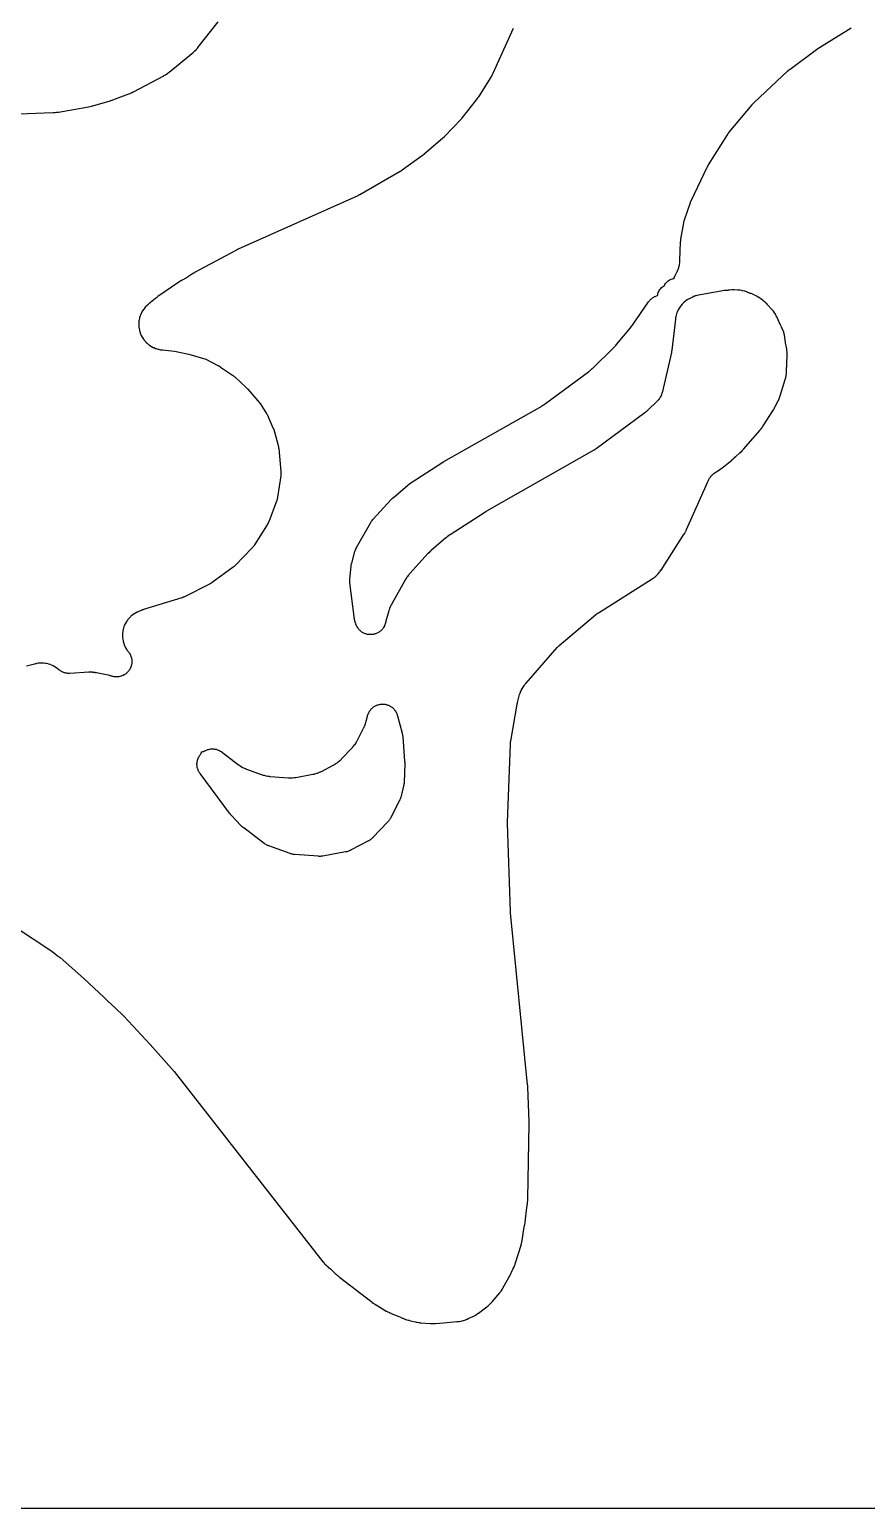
# Model space of a CAD drawing. Header units: millimetres. Extents: x 0 to 300, y 0 to 300.
# Drawn here: x 150.5 to 232, y -0.1 to 144 of the extents above; entities that cross this region are included whole.
import ezdxf

# ---------------------------------------------------------------- set-up
doc = ezdxf.new("R2010")
doc.units = ezdxf.units.MM
doc.layers.add('CUT', color=7, linetype='CONTINUOUS')

msp = doc.modelspace()

# ---------------------------------------------------------------- linework, layer by layer
at = {"layer": 'CUT'}
for points in [[(300.0625, 298.5625), (300.0625, 1.4375), (300.0625, 0.5522), (300.0589, 0.4788), (300.0503, 0.4206), (300.036, 0.3635), (300.0162, 0.3082), (299.991, 0.255), (299.9608, 0.2046), (299.9257, 0.1573), (299.8863, 0.1137), (299.8427, 0.0743), (299.7954, 0.0392), (299.745, 0.009), (299.6918, -0.0162), (299.6365, -0.036), (299.5794, -0.0503), (299.5212, -0.0589), (299.4478, -0.0625), (298.5625, -0.0625), (1.4375, -0.0625)], [(144.3765, 135.5744), (152.7696, 135.8834), (152.7896, 135.8845), (152.9192, 135.8936), (152.9392, 135.8954), (153.1014, 135.9122), (153.1212, 135.9146), (153.25, 135.9323), (153.2697, 135.9354), (153.2698, 135.9354), (156.199, 136.4387), (156.2155, 136.4418), (156.322, 136.4631), (156.3384, 136.4667), (156.4713, 136.4972), (156.4876, 136.5012), (156.5928, 136.5285), (156.6089, 136.5329), (158.3027, 137.023), (158.3132, 137.0262), (158.386, 137.0487), (158.3972, 137.0523), (158.4873, 137.0821), (158.4982, 137.0858), (158.569, 137.1107), (158.5805, 137.1149), (160.1368, 137.6992), (160.1549, 137.7064), (160.2717, 137.7546), (160.2896, 137.7623), (160.4341, 137.8275), (160.4517, 137.8358), (160.5652, 137.8916), (160.5825, 137.9004), (163.5386, 139.4729), (163.5518, 139.4802), (163.6369, 139.5282), (163.6499, 139.5358), (163.7002, 139.5659), (163.7257, 139.582), (163.8881, 139.6905), (163.9126, 139.7078), (163.9598, 139.7429), (163.9717, 139.752), (164.0486, 139.8122), (164.0604, 139.8217), (166.3874, 141.7399), (166.3996, 141.7502), (166.478, 141.8184), (166.4899, 141.829), (166.5358, 141.8712), (166.5588, 141.8934), (166.7041, 142.0418), (166.7258, 142.0652), (166.767, 142.1121), (166.7774, 142.1242), (166.8439, 142.204), (166.854, 142.2164), (168.8238, 144.7115)], [(147.4396, 57.6347), (152.4331, 54.3429), (152.6681, 54.1677), (152.9185, 53.9812), (153.1649, 53.7976), (153.4302, 53.5999), (155.7541, 51.5545), (157.7333, 49.6827), (158.0781, 49.3566), (158.7575, 48.7142), (159.6898, 47.8324), (162.1991, 45.1101), (164.5301, 42.5033), (179.035, 23.9629), (179.0458, 23.9495), (179.1175, 23.863), (179.1288, 23.8499), (179.1733, 23.7993), (179.1969, 23.774), (179.3546, 23.6143), (179.3795, 23.5904), (179.4296, 23.5453), (179.4426, 23.5339), (179.5281, 23.4611), (179.5414, 23.4501), (179.7748, 23.2627), (180.3264, 22.7342), (180.3381, 22.7233), (180.4149, 22.6536), (180.4268, 22.643), (180.5255, 22.5581), (180.5377, 22.5478), (180.6181, 22.4823), (180.6306, 22.4724), (183.8167, 20.0119), (183.8315, 20.0007), (183.9292, 19.93), (183.9444, 19.9194), (184.0697, 19.8345), (184.0852, 19.8243), (184.187, 19.7597), (184.2029, 19.7501), (185.203, 19.1588), (185.2136, 19.1527), (185.2826, 19.1138), (185.2933, 19.1079), (185.3353, 19.0853), (185.357, 19.0742), (185.4996, 19.0049), (185.5217, 18.9947), (185.5654, 18.9756), (185.5766, 18.9708), (185.6499, 18.9406), (185.6612, 18.936), (186.4178, 18.6415), (186.5933, 18.5523), (186.6077, 18.5452), (186.702, 18.5005), (186.7166, 18.4938), (186.7739, 18.4684), (186.8036, 18.4562), (186.9986, 18.3821), (187.029, 18.3715), (187.0886, 18.3524), (187.104, 18.3477), (187.2042, 18.3186), (187.2197, 18.3143), (187.375, 18.2737), (187.3975, 18.2665), (187.5529, 18.2206), (187.602, 18.2084), (187.7063, 18.1869), (187.9992, 18.1103), (188.0129, 18.1069), (188.1018, 18.0858), (188.1155, 18.0827), (188.1693, 18.0713), (188.1969, 18.0661), (188.3772, 18.0366), (188.4051, 18.0327), (188.4597, 18.0264), (188.4737, 18.0249), (188.5647, 18.0165), (188.5787, 18.0154), (189.5218, 17.9507), (189.5326, 17.9501), (189.6077, 17.9463), (189.6189, 17.9458), (189.6683, 17.9442), (189.692, 17.944), (189.8402, 17.9451), (189.8631, 17.9457), (189.9027, 17.9475), (189.9135, 17.9481), (189.9877, 17.9529), (189.9998, 17.9538), (190.7581, 18.0176), (192.0864, 18.1272), (192.1022, 18.1287), (192.2045, 18.1399), (192.2202, 18.1418), (192.2412, 18.1447), (192.2497, 18.1457), (192.3005, 18.1522), (192.3265, 18.1561), (192.4923, 18.1848), (192.5435, 18.1961), (192.704, 18.2386), (192.7541, 18.2542), (192.9123, 18.3114), (192.9368, 18.3208), (192.9842, 18.3403), (192.9963, 18.3454), (193.0744, 18.3796), (193.0864, 18.385), (193.2342, 18.4535), (193.5492, 18.5863), (193.5605, 18.5913), (193.6341, 18.6241), (193.6454, 18.6292), (193.6892, 18.6499), (193.7114, 18.6609), (193.8522, 18.7345), (193.8952, 18.7593), (194.0294, 18.8443), (194.0501, 18.858), (194.0899, 18.8856), (194.1, 18.8927), (194.1653, 18.9399), (194.1753, 18.9473), (194.9799, 19.5551), (194.9934, 19.5657), (195.0804, 19.6354), (195.0937, 19.6463), (195.1447, 19.6896), (195.1702, 19.7125), (195.3314, 19.8662), (195.3556, 19.8906), (195.4013, 19.9394), (195.4128, 19.9521), (195.4866, 20.0356), (195.4978, 20.0487), (196.2497, 20.9502), (196.2587, 20.9613), (196.3165, 21.034), (196.3252, 21.0452), (196.3588, 21.0897), (196.3755, 21.1129), (196.4803, 21.266), (196.4958, 21.2899), (196.5251, 21.3374), (196.5324, 21.3496), (196.5792, 21.4298), (196.5863, 21.4422), (197.2858, 22.7084), (197.2917, 22.7193), (197.3293, 22.7907), (197.3349, 22.8018), (197.3566, 22.8452), (197.3673, 22.8676), (197.4333, 23.0148), (197.443, 23.0376), (197.4611, 23.0827), (197.4655, 23.0942), (197.4785, 23.1287), (197.5641, 23.288), (197.5709, 23.3011), (197.6142, 23.3868), (197.6207, 23.4), (197.6455, 23.4521), (197.6575, 23.4791), (197.7312, 23.6561), (197.7419, 23.6837), (197.7614, 23.7379), (197.7662, 23.7519), (197.7964, 23.8429), (197.8009, 23.857), (198.3227, 25.5677), (198.3257, 25.578), (198.3464, 25.6504), (198.3494, 25.6612), (198.362, 25.7089), (198.3676, 25.732), (198.4, 25.8766), (198.4045, 25.899), (198.4117, 25.9381), (198.4135, 25.9487), (198.4257, 26.0221), (198.4275, 26.034), (198.5581, 26.9377), (198.6731, 27.4954), (198.6756, 27.5083), (198.691, 27.5921), (198.6932, 27.6051), (198.7102, 27.7107), (198.7121, 27.7237), (198.7239, 27.8081), (198.7255, 27.8211), (198.8905, 29.2384), (198.943, 29.6014), (198.9454, 29.6202), (198.9591, 29.7423), (198.9609, 29.7612), (198.9733, 29.915), (198.9745, 29.9338), (198.9806, 30.0567), (198.9812, 30.0756), (199.1084, 37.4208), (199.1085, 37.4285), (199.1088, 37.4823), (199.1087, 37.4906), (199.1081, 37.5577), (199.108, 37.5658), (199.1068, 37.6188), (199.1065, 37.6275), (198.9817, 40.9611), (198.9813, 40.9699), (198.9781, 41.0307), (198.9776, 41.0401), (198.9724, 41.1159), (198.9717, 41.1251), (198.9667, 41.1849), (198.9658, 41.1947), (197.2955, 57.9307), (197.2949, 57.937), (197.2935, 57.9515), (197.293, 57.9577), (197.2917, 57.9729), (197.291, 57.9805), (197.2897, 57.9983), (197.2891, 58.0059), (197.2887, 58.0121), (197.2882, 58.0199), (197.2871, 58.038), (197.2867, 58.0457), (197.2865, 58.0494), (197.2861, 58.0585), (197.2852, 58.0798), (197.2848, 58.089), (197.0199, 66.6288), (197.0198, 66.6349), (197.0194, 66.6489), (197.0193, 66.6549), (197.019, 66.6695), (197.0189, 66.6768), (197.0188, 66.6939), (197.0187, 66.7013), (197.0187, 66.7072), (197.0188, 66.7147), (197.0189, 66.7321), (197.019, 66.7396), (197.019, 66.7431), (197.0192, 66.7519), (197.0197, 66.7723), (197.02, 66.7811), (197.2827, 74.3403), (197.2834, 74.3559), (197.2853, 74.3922), (197.2863, 74.4078), (197.2876, 74.4267), (197.2888, 74.4422), (197.2919, 74.4783), (197.2934, 74.4938), (197.2947, 74.5062), (197.2964, 74.5216), (197.3008, 74.5577), (197.3028, 74.5731), (197.3055, 74.5919), (197.3078, 74.6073), (197.3134, 74.6432), (197.3159, 74.6585), (197.9445, 78.2533), (197.9462, 78.2626), (197.9502, 78.2842), (197.952, 78.2935), (197.9542, 78.3049), (197.9561, 78.3141), (197.9605, 78.3357), (197.9625, 78.345), (197.9641, 78.3524), (197.9662, 78.3616), (197.9711, 78.3831), (197.9733, 78.3923), (197.976, 78.4035), (197.9782, 78.4127), (197.9836, 78.4341), (197.986, 78.4432), (198.1902, 79.2199), (198.2027, 79.2631), (198.2276, 79.3417), (198.2591, 79.426), (198.2828, 79.481), (198.3225, 79.5618), (198.3626, 79.6338), (198.3848, 79.6716), (198.6406, 80.0821), (198.6454, 80.0898), (198.6535, 80.1024), (198.6735, 80.1324), (198.7084, 80.1827), (198.7241, 80.2047), (198.7259, 80.207), (198.7423, 80.2285), (198.7802, 80.2765), (198.8031, 80.3044), (198.8128, 80.3158), (198.8187, 80.3226), (201.8394, 83.7829), (201.844, 83.7882), (201.8548, 83.8004), (201.8595, 83.8056), (201.8615, 83.8078), (201.8801, 83.8279), (201.9243, 83.874), (201.9399, 83.8898), (201.9651, 83.9138), (202.0239, 83.9673), (202.0497, 83.9899), (205.5862, 86.9716), (205.5982, 86.9815), (205.6263, 87.0044), (205.6384, 87.0141), (205.6532, 87.0257), (205.6654, 87.0352), (205.6942, 87.057), (205.7066, 87.0663), (205.7287, 87.0824), (205.7413, 87.0915), (205.7709, 87.1123), (205.7836, 87.1211), (205.7992, 87.1317), (205.8121, 87.1403), (205.8423, 87.1602), (205.8554, 87.1685), (211.0933, 90.4723), (211.107, 90.4812), (211.1953, 90.5403), (211.2088, 90.5496), (211.2608, 90.5865), (211.287, 90.6062), (211.451, 90.7366), (211.4998, 90.78), (211.6466, 90.9254), (211.6905, 90.9739), (211.8224, 91.1367), (211.8423, 91.1627), (211.8797, 91.2144), (211.8891, 91.2277), (211.9491, 91.3155), (211.9581, 91.3291), (214.2213, 94.8449), (214.2271, 94.8541), (214.2671, 94.9187), (214.2729, 94.9284), (214.2983, 94.9712), (214.3102, 94.9921), (214.3812, 95.1238), (214.3918, 95.1443), (214.4095, 95.1803), (214.4142, 95.1901), (214.446, 95.2581), (214.4511, 95.2692), (216.4907, 99.8616), (216.491, 99.8623), (216.4911, 99.8626), (216.4952, 99.872), (216.5231, 99.9379), (216.5273, 99.948), (216.5582, 100.0249), (216.5703, 100.0536), (216.606, 100.134), (216.6464, 100.2142), (216.6769, 100.2678), (216.7265, 100.3455), (216.7621, 100.3954), (216.8193, 100.4676), (216.8598, 100.5136), (216.9241, 100.5795), (216.9691, 100.6212), (217.0399, 100.6802), (217.1073, 100.7309), (217.1449, 100.7576), (217.7524, 101.167), (217.7636, 101.1747), (217.8358, 101.2258), (217.8468, 101.2338), (217.936, 101.3), (217.9468, 101.3082), (218.0166, 101.3625), (218.0273, 101.371), (218.8496, 102.0411), (218.864, 102.0532), (218.9568, 102.1338), (218.9709, 102.1465), (219.0841, 102.2512), (219.0977, 102.2643), (219.1852, 102.3506), (219.1985, 102.364), (219.2045, 102.3704), (219.6271, 102.7346), (219.6433, 102.7491), (219.7469, 102.8451), (219.7626, 102.8602), (219.888, 102.9852), (219.9031, 103.0008), (219.9994, 103.1041), (220.014, 103.1202), (221.5814, 104.9271), (221.5954, 104.944), (221.6847, 105.0548), (221.6981, 105.0721), (221.805, 105.2152), (221.8178, 105.2329), (221.8987, 105.35), (221.9109, 105.3683), (222.8458, 106.8317), (222.8542, 106.8454), (222.9079, 106.9346), (222.916, 106.9484), (222.9468, 107.0028), (222.9618, 107.0311), (223.0545, 107.2174), (223.068, 107.2465), (223.079, 107.2719), (223.338, 107.7587), (223.3445, 107.7713), (223.3858, 107.8536), (223.392, 107.8663), (223.4157, 107.9164), (223.4272, 107.9423), (223.498, 108.1123), (223.5082, 108.1387), (223.5271, 108.1908), (223.5317, 108.2041), (223.561, 108.2915), (223.5654, 108.305), (224.0582, 109.8985), (224.062, 109.9112), (224.0856, 109.9943), (224.0892, 110.0071), (224.1023, 110.0573), (224.1084, 110.0831), (224.1442, 110.2497), (224.153, 110.3021), (224.1738, 110.4711), (224.1765, 110.4976), (224.1806, 110.5493), (224.1815, 110.5626), (224.1863, 110.6488), (224.1869, 110.6621), (224.2412, 112.2479), (224.2415, 112.266), (224.242, 112.3836), (224.2418, 112.4017), (224.24, 112.4722), (224.2379, 112.5084), (224.2176, 112.7425), (224.2134, 112.7785), (224.2031, 112.8483), (224.2002, 112.8661), (224.1795, 112.9819), (224.176, 112.9997), (224.0807, 113.4533), (224.004, 114.0234), (224.0018, 114.0385), (223.986, 114.1366), (223.9834, 114.1516), (223.9725, 114.2102), (223.9661, 114.2401), (223.9204, 114.4305), (223.9031, 114.4891), (223.8383, 114.6738), (223.8275, 114.7024), (223.8049, 114.7576), (223.7989, 114.7717), (223.759, 114.8626), (223.7527, 114.8765), (223.6984, 114.9919), (223.669, 115.0609), (223.6567, 115.0877), (223.6315, 115.1395), (223.6249, 115.1527), (223.6034, 115.1943), (223.2322, 115.984), (223.2258, 115.9972), (223.1832, 116.0826), (223.1764, 116.0956), (223.1496, 116.1462), (223.1352, 116.1718), (223.0389, 116.3334), (223.0065, 116.3823), (222.8949, 116.5337), (222.8769, 116.5569), (222.8407, 116.6014), (222.8313, 116.6126), (222.7692, 116.6851), (222.7595, 116.6961), (222.3316, 117.1716), (222.32, 117.1841), (222.2434, 117.2644), (222.2315, 117.2766), (222.1841, 117.3235), (222.1592, 117.3469), (221.993, 117.4938), (221.9668, 117.5157), (221.9145, 117.5569), (221.9009, 117.5673), (221.8118, 117.6335), (221.798, 117.6435), (221.4344, 117.8977), (221.4237, 117.905), (221.3539, 117.9516), (221.3431, 117.9586), (221.3006, 117.9857), (221.2785, 117.9991), (221.1353, 118.0819), (221.0895, 118.1058), (220.9417, 118.1751), (220.8941, 118.195), (220.7388, 118.252), (220.7144, 118.2604), (220.6663, 118.2757), (220.654, 118.2795), (220.5735, 118.3033), (220.5619, 118.3066), (220.5068, 118.3323), (220.4933, 118.3384), (220.4049, 118.3769), (220.3913, 118.3826), (220.3376, 118.4044), (220.3099, 118.4149), (220.1305, 118.4777), (220.0736, 118.4945), (219.8914, 118.5387), (219.8331, 118.5498), (219.6449, 118.5762), (219.6154, 118.5796), (219.5578, 118.5847), (219.543, 118.5859), (219.4468, 118.5921), (219.432, 118.5929), (219.0875, 118.6067), (219.0705, 118.6072), (218.9595, 118.6085), (218.9425, 118.6084), (218.8759, 118.6073), (218.8418, 118.6058), (218.6206, 118.5894), (218.5866, 118.586), (218.5206, 118.5773), (218.5037, 118.5748), (218.4812, 118.5712), (218.2807, 118.5603), (218.2611, 118.5589), (218.1336, 118.5477), (218.114, 118.5456), (217.9546, 118.5264), (217.9351, 118.5237), (217.8086, 118.5042), (217.7892, 118.5009), (215.4552, 118.062), (215.4408, 118.0591), (215.3478, 118.0392), (215.3336, 118.036), (215.278, 118.0227), (215.2498, 118.0152), (215.1374, 117.9825), (215.0941, 117.9711), (215.0579, 117.9625), (215.0527, 117.9047), (215.0509, 117.8953), (215.0036, 117.8789), (214.8323, 117.81), (214.7792, 117.7856), (214.6154, 117.7004), (214.565, 117.6709), (214.4102, 117.5702), (214.3629, 117.536), (214.2186, 117.4207), (214.1748, 117.382), (214.0425, 117.2533), (214.0027, 117.2105), (213.8835, 117.0695), (213.848, 117.0231), (213.7431, 116.8711), (213.7123, 116.8215), (213.6227, 116.6601), (213.5969, 116.6077), (213.5233, 116.4383), (213.5027, 116.3836), (213.4774, 116.3051), (213.457, 116.3028), (213.4497, 116.2695), (213.4495, 116.2682), (213.3984, 116.0319), (213.393, 116.0042), (213.3835, 115.9474), (213.3813, 115.9329), (213.3679, 115.8388), (213.366, 115.8243), (213.3585, 115.7607), (213.0013, 112.7295), (213.0007, 112.7246), (212.9997, 112.7166), (212.9965, 112.6928), (212.99, 112.6499), (212.987, 112.6311), (212.9838, 112.6128), (212.9828, 112.607), (212.982, 112.6028), (212.9773, 112.5784), (212.9678, 112.5326), (212.9633, 112.5123), (212.0562, 108.6016), (212.055, 108.5965), (212.0531, 108.5883), (212.0469, 108.5638), (212.0381, 108.5311), (212.0186, 108.4679), (211.9925, 108.3928), (211.9577, 108.3074), (211.9316, 108.2517), (211.8882, 108.1702), (211.8566, 108.1176), (211.8051, 108.041), (211.7682, 107.9918), (211.7091, 107.9209), (211.6517, 107.8588), (211.6195, 107.8257), (210.625, 106.8544), (210.6138, 106.8437), (210.5877, 106.8191), (210.5764, 106.8086), (210.5625, 106.7959), (210.5511, 106.7857), (210.5241, 106.7619), (210.5125, 106.7518), (210.4917, 106.7342), (210.4799, 106.7243), (210.4522, 106.7015), (210.4402, 106.6918), (210.4255, 106.6801), (210.4133, 106.6707), (210.3848, 106.6488), (210.3725, 106.6396), (205.6524, 103.1497), (205.6415, 103.1418), (205.616, 103.1235), (205.605, 103.1158), (205.5915, 103.1064), (205.5804, 103.0988), (205.5544, 103.0813), (205.5432, 103.0739), (205.5232, 103.0609), (205.5119, 103.0537), (205.4853, 103.0369), (205.4739, 103.0299), (205.4599, 103.0213), (205.4483, 103.0144), (205.4213, 102.9985), (205.4096, 102.9917), (194.9768, 97.0586), (194.9699, 97.0547), (194.9223, 97.0268), (194.915, 97.0224), (194.8562, 96.9868), (194.8491, 96.9825), (194.8031, 96.9537), (194.7956, 96.9489), (191.4136, 94.7659), (191.3971, 94.7549), (191.2911, 94.6814), (191.275, 94.6699), (191.1452, 94.5733), (191.1295, 94.5612), (191.0286, 94.4809), (191.0133, 94.4683), (189.6041, 93.268), (189.5898, 93.2555), (189.4986, 93.1727), (189.4847, 93.1597), (189.3736, 93.0522), (189.3601, 93.0388), (189.2743, 92.9503), (189.2613, 92.9365), (187.5155, 91.0201), (187.5045, 91.0077), (187.434, 90.9259), (187.4233, 90.9132), (187.3824, 90.8629), (187.3622, 90.8366), (187.2354, 90.662), (187.2166, 90.6346), (187.1815, 90.5801), (187.1727, 90.566), (187.1167, 90.4737), (187.1083, 90.4594), (185.7378, 88.0512), (185.7291, 88.0352), (185.6735, 87.9302), (185.6652, 87.9139), (185.6338, 87.8499), (185.6187, 87.8167), (185.5272, 87.5976), (185.5142, 87.5635), (185.4908, 87.4962), (185.485, 87.4788), (185.4495, 87.3655), (185.4443, 87.348), (185.1679, 86.3636), (185.1645, 86.3509), (185.1432, 86.2681), (185.1401, 86.2553), (185.131, 86.2166), (185.1199, 86.1739), (185.0977, 86.0961), (185.0692, 86.0126), (185.0476, 85.9579), (185.0111, 85.8775), (184.9842, 85.8252), (184.94, 85.7488), (184.9081, 85.6994), (184.8567, 85.6277), (184.8201, 85.5817), (184.7619, 85.5153), (184.721, 85.4731), (184.6565, 85.4128), (184.6116, 85.3748), (184.5416, 85.3211), (184.4932, 85.2877), (184.4182, 85.2411), (184.3668, 85.2126), (184.2876, 85.1736), (184.2337, 85.1502), (184.1511, 85.1192), (184.0951, 85.1012), (184.0098, 85.0784), (183.9523, 85.066), (183.8652, 85.0517), (183.8068, 85.045), (183.7187, 85.0392), (183.66, 85.0383), (183.5717, 85.0412), (183.5131, 85.0461), (183.4256, 85.0576), (183.3678, 85.0682), (183.2818, 85.0882), (183.2253, 85.1044), (183.1417, 85.1328), (183.0871, 85.1544), (183.0067, 85.1909), (182.9544, 85.2178), (182.8779, 85.2619), (182.8285, 85.2938), (182.7568, 85.3452), (182.7108, 85.3818), (182.6444, 85.44), (182.6022, 85.4809), (182.5418, 85.5453), (182.5038, 85.5902), (182.4501, 85.6602), (182.4167, 85.7086), (182.37, 85.7835), (182.3415, 85.8349), (182.3025, 85.9141), (182.2791, 85.968), (182.248, 86.0507), (182.2233, 86.1277), (182.2108, 86.17), (182.1146, 86.5291), (182.113, 86.5352), (182.1105, 86.5449), (182.1034, 86.5741), (182.0915, 86.6272), (182.0865, 86.6505), (182.082, 86.6733), (182.0807, 86.6806), (182.0797, 86.6858), (182.0744, 86.7164), (182.0656, 86.7743), (182.062, 86.8001), (181.6568, 90.0748), (181.6521, 90.1243), (181.6459, 90.2152), (181.6447, 90.3147), (181.6486, 90.4057), (181.6521, 90.4553), (181.7765, 91.7195), (181.7777, 91.731), (181.7788, 91.7413), (181.7849, 91.7858), (181.7941, 91.8422), (181.8074, 91.9086), (181.8218, 91.9685), (181.8303, 92.0011), (182.1498, 93.1397), (182.1662, 93.192), (182.1991, 93.2868), (182.2413, 93.388), (182.2856, 93.4781), (182.3112, 93.5265), (183.7008, 95.9687), (183.7266, 96.0113), (183.7761, 96.088), (183.8346, 96.1686), (183.8922, 96.2393), (183.9247, 96.2771), (185.6744, 98.1979), (185.6782, 98.2021), (185.6844, 98.2088), (185.7034, 98.2287), (185.7381, 98.2641), (185.7535, 98.2795), (185.7687, 98.2943), (185.7736, 98.2989), (185.7771, 98.3023), (185.7978, 98.3215), (185.8375, 98.3572), (185.8554, 98.3729), (187.2923, 99.5969), (187.2969, 99.6008), (187.3042, 99.607), (187.3265, 99.6251), (187.3673, 99.6572), (187.3853, 99.671), (187.4031, 99.6843), (187.4087, 99.6885), (187.4128, 99.6915), (187.437, 99.7086), (187.483, 99.7402), (187.5037, 99.754), (190.7052, 101.821), (190.71, 101.8241), (190.7212, 101.8312), (190.726, 101.8343), (190.7371, 101.8412), (190.7479, 101.8479), (190.7731, 101.8632), (190.7839, 101.8697), (190.7905, 101.8736), (190.7966, 101.8771), (190.8106, 101.8853), (190.8167, 101.8888), (200.3398, 107.3045), (200.3552, 107.3136), (200.4547, 107.3743), (200.4699, 107.3838), (200.5925, 107.4636), (200.6074, 107.4736), (200.7032, 107.5401), (200.7177, 107.5505), (204.886, 110.6323), (204.9023, 110.6448), (205.0068, 110.7278), (205.0227, 110.7408), (205.1501, 110.8493), (205.1655, 110.8628), (205.2641, 110.9527), (205.2791, 110.9668), (207.3629, 113.0019), (207.3741, 113.013), (207.4455, 113.0866), (207.4563, 113.098), (207.5435, 113.1926), (207.554, 113.2044), (207.6215, 113.2815), (207.6317, 113.2935), (208.9847, 114.9259), (208.993, 114.9361), (209.046, 115.003), (209.0541, 115.0133), (209.1188, 115.0988), (209.1266, 115.1094), (209.1767, 115.1785), (209.1842, 115.1892), (210.7448, 117.4483), (210.7704, 117.4835), (210.8187, 117.5467), (210.8748, 117.6131), (210.9142, 117.6554), (210.9763, 117.7161), (211.0196, 117.7544), (211.0874, 117.8088), (211.1342, 117.8428), (211.2068, 117.8904), (211.2567, 117.9197), (211.3336, 117.9601), (211.386, 117.9845), (211.4665, 118.0173), (211.521, 118.0365), (211.6043, 118.0613), (211.6283, 118.0673), (211.6334, 118.1242), (211.6554, 118.2399), (211.6886, 118.3529), (211.7326, 118.4621), (211.7872, 118.5664), (211.8518, 118.6649), (211.9257, 118.7566), (212.0082, 118.8406), (212.0986, 118.9161), (212.1959, 118.9824), (212.2885, 119.033), (212.2886, 119.0333), (212.3424, 119.1379), (212.4061, 119.2367), (212.4792, 119.3288), (212.561, 119.4133), (212.6507, 119.4894), (212.7474, 119.5564), (212.8501, 119.6136), (212.958, 119.6604), (213.07, 119.6965), (213.1849, 119.7214), (213.2306, 119.7267), (213.2513, 119.8121), (213.2681, 119.8693), (213.2978, 119.9539), (213.3202, 120.0091), (213.3581, 120.0903), (213.3965, 120.1628), (213.4184, 120.2019), (213.4938, 120.3287), (213.5218, 120.3817), (213.6018, 120.5535), (213.6244, 120.6091), (213.6869, 120.788), (213.7039, 120.8455), (213.7482, 121.0298), (213.7593, 121.0887), (213.7854, 121.2791), (213.7888, 121.3089), (213.7938, 121.3672), (213.7949, 121.3822), (213.8009, 121.4795), (213.8016, 121.4944), (213.8657, 123.2623), (213.8664, 123.2773), (213.8683, 123.3123), (213.8692, 123.3272), (213.8705, 123.3455), (213.8716, 123.3605), (213.8746, 123.3954), (213.8761, 123.4103), (213.8773, 123.4223), (213.879, 123.4372), (213.8831, 123.4719), (213.8851, 123.4868), (213.8875, 123.505), (213.8897, 123.5198), (213.895, 123.5544), (213.8975, 123.5692), (214.1694, 125.1563), (214.1706, 125.1635), (214.1737, 125.1803), (214.1742, 125.1832), (214.1804, 125.2137), (214.1932, 125.2715), (214.2093, 125.3339), (214.2316, 125.4086), (214.2425, 125.4428), (214.8126, 127.1108), (214.817, 127.1235), (214.8276, 127.1531), (214.8323, 127.1658), (214.8379, 127.1808), (214.8427, 127.1932), (214.854, 127.222), (214.8589, 127.2343), (214.863, 127.2443), (214.8682, 127.2566), (214.8804, 127.2852), (214.8857, 127.2974), (214.8923, 127.3123), (214.8978, 127.3245), (214.9109, 127.3527), (214.9166, 127.3648), (216.4513, 130.5576), (216.4569, 130.569), (216.47, 130.5954), (216.4757, 130.6066), (216.4828, 130.6203), (216.4887, 130.6315), (216.5026, 130.6576), (216.5086, 130.6687), (216.5135, 130.6776), (216.5197, 130.6886), (216.5343, 130.7142), (216.5406, 130.7251), (216.5484, 130.7384), (216.5549, 130.7492), (216.5702, 130.7744), (216.5769, 130.7852), (218.4266, 133.7329), (218.4347, 133.7456), (218.4539, 133.775), (218.4622, 133.7876), (218.4725, 133.8028), (218.481, 133.8152), (218.5011, 133.8439), (218.5098, 133.8562), (218.5169, 133.8659), (218.5259, 133.8781), (218.5469, 133.9061), (218.5561, 133.9181), (218.5673, 133.9326), (218.5767, 133.9444), (218.5987, 133.9717), (218.6082, 133.9834), (220.83, 136.6528), (220.8389, 136.6633), (220.86, 136.6878), (220.8691, 136.6982), (220.8802, 136.7109), (220.8895, 136.7212), (220.9113, 136.745), (220.9207, 136.7551), (220.9283, 136.7632), (220.9379, 136.7732), (220.9604, 136.7964), (220.9701, 136.8062), (220.982, 136.8181), (220.9919, 136.8278), (221.0151, 136.8503), (221.0251, 136.8598), (224.3167, 139.9489), (224.3264, 139.9578), (224.3492, 139.9786), (224.359, 139.9874), (224.3711, 139.9981), (224.3811, 140.0068), (224.4045, 140.0269), (224.4146, 140.0354), (224.4227, 140.0422), (224.4329, 140.0506), (224.4569, 140.07), (224.4672, 140.0783), (224.4799, 140.0882), (224.4904, 140.0963), (224.5149, 140.115), (224.5255, 140.1229), (227.2408, 142.1284), (227.2465, 142.1326), (227.2599, 142.1424), (227.2657, 142.1465), (227.2798, 142.1566), (227.2868, 142.1616), (227.3034, 142.1732), (227.3105, 142.1781), (227.3164, 142.1821), (227.3237, 142.1871), (227.3408, 142.1985), (227.3481, 142.2034), (227.3516, 142.2057), (227.3603, 142.2114), (227.3807, 142.2244), (227.3894, 142.23), (230.4635, 144.1507)], [(197.5562, 144.0633), (195.547, 139.6287), (195.5404, 139.6145), (195.5247, 139.5815), (195.5179, 139.5674), (195.5095, 139.5504), (195.5024, 139.5365), (195.4857, 139.5042), (195.4784, 139.4904), (195.4725, 139.4793), (195.4649, 139.4657), (195.4471, 139.4339), (195.4393, 139.4203), (195.4297, 139.4039), (195.4217, 139.3905), (195.4027, 139.3594), (195.3945, 139.3461), (194.1682, 137.4088), (194.162, 137.3992), (194.1475, 137.377), (194.1413, 137.3675), (194.1336, 137.356), (194.1272, 137.3466), (194.1127, 137.3255), (194.0999, 137.3078), (194.0932, 137.2987), (194.085, 137.2877), (194.0782, 137.2786), (194.0622, 137.2577), (194.0553, 137.2487), (193.2525, 136.2228), (192.5989, 135.39), (192.5926, 135.3821), (192.5778, 135.3636), (192.5714, 135.3557), (192.5635, 135.3462), (192.557, 135.3384), (192.5445, 135.3234), (192.5293, 135.3062), (192.5226, 135.2986), (192.5142, 135.2893), (192.5073, 135.2817), (192.4912, 135.2642), (192.4842, 135.2567), (190.8802, 133.5519), (190.8722, 133.5435), (190.8534, 133.524), (190.8453, 133.5157), (190.8353, 133.5057), (190.8271, 133.4975), (190.8078, 133.4785), (190.7995, 133.4704), (190.7927, 133.464), (190.7915, 133.4628), (190.7843, 133.456), (190.7645, 133.4375), (190.756, 133.4297), (190.7455, 133.4202), (190.7369, 133.4124), (190.7167, 133.3945), (190.708, 133.3869), (188.872, 131.8017), (188.8645, 131.7953), (188.8469, 131.7805), (188.8394, 131.7742), (188.8301, 131.7665), (188.8225, 131.7603), (188.8062, 131.7471), (188.7901, 131.7347), (188.7822, 131.7287), (188.7727, 131.7214), (188.7648, 131.7155), (188.7463, 131.7019), (188.7383, 131.6961), (186.7606, 130.2686), (186.7509, 130.2616), (186.7281, 130.2456), (186.7183, 130.2388), (186.7063, 130.2306), (186.6964, 130.224), (186.6732, 130.2086), (186.6632, 130.2021), (186.6551, 130.1969), (186.645, 130.1905), (186.6214, 130.1757), (186.6113, 130.1694), (186.5988, 130.1619), (186.5886, 130.1558), (186.5646, 130.1416), (186.5542, 130.1356), (182.6185, 127.8867), (182.6089, 127.8813), (182.5864, 127.8688), (182.5768, 127.8635), (182.5649, 127.8572), (182.5552, 127.852), (182.5324, 127.8401), (182.5226, 127.835), (182.5147, 127.831), (182.5049, 127.8261), (182.4818, 127.8147), (182.4719, 127.8099), (182.4598, 127.8041), (182.4498, 127.7994), (182.4265, 127.7886), (182.4164, 127.784), (170.7873, 122.5741), (170.7781, 122.5698), (170.7141, 122.5399), (170.7043, 122.5352), (170.6252, 122.4964), (170.6157, 122.4916), (170.5538, 122.4598), (170.5437, 122.4545), (166.5281, 120.2967), (166.5161, 120.29), (166.4385, 120.246), (166.4266, 120.2391), (166.3306, 120.1817), (166.3189, 120.1745), (166.2434, 120.127), (166.2319, 120.1196), (165.754, 119.8034), (165.314, 119.5599), (165.3012, 119.5526), (165.2186, 119.5042), (165.206, 119.4966), (165.1038, 119.4334), (165.0914, 119.4254), (165.0113, 119.3731), (164.9991, 119.3649), (162.9662, 117.9635), (162.9572, 117.9571), (162.8948, 117.9124), (162.8852, 117.9054), (162.8085, 117.8481), (162.7993, 117.8411), (162.7395, 117.7946), (162.7299, 117.7869), (162.0615, 117.2447), (162.0501, 117.2352), (161.9775, 117.1733), (161.9664, 117.1636), (161.9237, 117.1253), (161.9023, 117.1051), (161.7683, 116.9727), (161.7286, 116.9294), (161.6099, 116.7864), (161.5746, 116.7394), (161.4704, 116.5855), (161.4399, 116.5353), (161.3513, 116.3719), (161.3258, 116.3189), (161.2536, 116.1477), (161.2334, 116.0925), (161.1783, 115.915), (161.1637, 115.8581), (161.1262, 115.676), (161.1172, 115.618), (161.0977, 115.4332), (161.0944, 115.3745), (161.0931, 115.1886), (161.0956, 115.1299), (161.1125, 114.9448), (161.1207, 114.8866), (161.1556, 114.7041), (161.1695, 114.647), (161.2221, 114.4687), (161.2415, 114.4132), (161.3113, 114.241), (161.336, 114.1877), (161.4223, 114.0231), (161.4521, 113.9725), (161.5541, 113.8171), (161.5888, 113.7696), (161.6046, 113.75), (161.607, 113.7468), (161.6201, 113.7308), (161.7055, 113.625), (161.7229, 113.6054), (161.7247, 113.6033), (161.7345, 113.5925), (161.7446, 113.5811), (161.7466, 113.5791), (161.7641, 113.5598), (161.861, 113.4627), (161.8749, 113.4486), (161.8777, 113.4461), (161.8953, 113.4284), (161.9388, 113.389), (162.0822, 113.2711), (162.1293, 113.2361), (162.2835, 113.1328), (162.3338, 113.1026), (162.4974, 113.0148), (162.5505, 112.9896), (162.7218, 112.9183), (162.7771, 112.8985), (162.9546, 112.8442), (163.0115, 112.8299), (163.196, 112.7927), (163.225, 112.7876), (163.2816, 112.7791), (163.2962, 112.7771), (163.3909, 112.7652), (163.4055, 112.7635), (164.5662, 112.6463), (165.9798, 112.3586), (167.6119, 111.8537), (168.8098, 111.2532), (168.8227, 111.2466), (168.8528, 111.2309), (168.8657, 111.224), (168.8808, 111.2158), (168.8934, 111.2089), (168.9225, 111.1925), (168.935, 111.1853), (168.945, 111.1795), (168.9574, 111.1721), (168.9861, 111.1547), (168.9984, 111.1471), (169.0132, 111.1378), (169.0254, 111.13), (169.0535, 111.1117), (169.0655, 111.1037), (170.2237, 110.3233), (170.2297, 110.3192), (170.2438, 110.3096), (170.2462, 110.3079), (170.2714, 110.2898), (170.3188, 110.2544), (170.369, 110.214), (170.4279, 110.1631), (170.4546, 110.1392), (171.5637, 109.1008), (171.5719, 109.093), (171.591, 109.0747), (171.5991, 109.0668), (171.6086, 109.0575), (171.6165, 109.0496), (171.6347, 109.0312), (171.6425, 109.0233), (171.6488, 109.0168), (171.6565, 109.0087), (171.6744, 108.9897), (171.682, 108.9815), (171.6913, 108.9715), (171.6988, 108.9632), (171.7162, 108.9438), (171.7236, 108.9354), (172.7029, 107.8161), (172.7136, 107.8037), (172.7381, 107.7745), (172.7486, 107.7619), (172.7611, 107.7464), (172.7713, 107.7337), (172.7949, 107.7036), (172.8048, 107.6907), (172.8127, 107.6802), (172.8224, 107.6671), (172.8448, 107.6362), (172.8543, 107.6229), (172.8657, 107.6066), (172.8749, 107.5931), (172.8962, 107.5614), (172.9052, 107.5478), (173.5728, 106.5141), (173.5778, 106.5062), (173.5823, 106.4991), (173.6009, 106.4683), (173.6333, 106.4121), (173.6455, 106.3901), (173.6588, 106.3644), (173.6856, 106.3102), (173.701, 106.2775), (173.7059, 106.2665), (173.7101, 106.2569), (174.201, 105.1209), (174.2074, 105.1057), (174.2219, 105.0703), (174.228, 105.0551), (174.2352, 105.0365), (174.2411, 105.0211), (174.2543, 104.9852), (174.2598, 104.9698), (174.2641, 104.9574), (174.2694, 104.9418), (174.2813, 104.9055), (174.2863, 104.8898), (174.2922, 104.8707), (174.2968, 104.855), (174.3074, 104.8182), (174.3118, 104.8024), (174.6687, 103.4716), (174.6711, 103.4623), (174.6733, 103.454), (174.6818, 103.4178), (174.6957, 103.3526), (174.7011, 103.3249), (174.7054, 103.2984), (174.7145, 103.2361), (174.7191, 103.1992), (174.7204, 103.1869), (174.7214, 103.1762), (174.9279, 100.926), (174.929, 100.913), (174.9299, 100.9013), (174.9323, 100.8507), (174.9342, 100.7598), (174.9341, 100.7214), (174.9324, 100.6849), (174.9266, 100.5994), (174.9217, 100.5488), (174.9196, 100.5321), (174.9176, 100.5176), (174.6201, 98.4225), (174.6183, 98.4102), (174.6166, 98.3991), (174.6079, 98.3519), (174.59, 98.2674), (174.5817, 98.2319), (174.5724, 98.1985), (174.5489, 98.1205), (174.5338, 98.0748), (174.5283, 98.0597), (174.5235, 98.0467), (173.7644, 96.0412), (173.7602, 96.0304), (173.7564, 96.0207), (173.739, 95.9795), (173.7059, 95.9063), (173.6913, 95.8756), (173.6763, 95.847), (173.6397, 95.7806), (173.6171, 95.7419), (173.6093, 95.7292), (173.6024, 95.7182), (172.3686, 93.7821), (172.3626, 93.7728), (172.3571, 93.7644), (172.3328, 93.7291), (172.2875, 93.6666), (172.2679, 93.6406), (172.2483, 93.6166), (172.2012, 93.5611), (172.1727, 93.5289), (172.1629, 93.5185), (172.1543, 93.5094), (170.5183, 91.8037), (170.5113, 91.7965), (170.505, 91.79), (170.4773, 91.763), (170.4264, 91.7154), (170.4045, 91.6956), (170.3831, 91.6776), (170.3322, 91.636), (170.3015, 91.6122), (170.2911, 91.6044), (170.2821, 91.5978), (168.236, 90.1116), (168.2286, 90.1064), (168.222, 90.1017), (168.1932, 90.082), (168.1406, 90.0476), (168.12, 90.0346), (168.0959, 90.0203), (168.0449, 89.9913), (168.0142, 89.9745), (168.0038, 89.9691), (167.9948, 89.9645), (165.561, 88.7353), (165.5525, 88.7311), (165.5449, 88.7274), (165.5118, 88.7119), (165.4518, 88.6853), (165.4283, 88.6754), (165.401, 88.6648), (165.3435, 88.6437), (165.3089, 88.6317), (165.2972, 88.628), (165.2871, 88.6248), (161.5621, 87.473), (161.5502, 87.4691), (161.4729, 87.4434), (161.461, 87.4394), (161.3647, 87.4051), (161.3529, 87.4008), (161.2768, 87.3719), (161.2651, 87.3673), (161.1258, 87.3111), (161.1123, 87.3055), (161.0252, 87.2679), (161.0118, 87.2619), (160.96, 87.238), (160.9338, 87.2251), (160.7678, 87.1385), (160.7174, 87.109), (160.5627, 87.0081), (160.5154, 86.9738), (160.3713, 86.8583), (160.3276, 86.8196), (160.1954, 86.6907), (160.1556, 86.6479), (160.0366, 86.5067), (160.0011, 86.4602), (159.8964, 86.3081), (159.8657, 86.2585), (159.7762, 86.0969), (159.7505, 86.0445), (159.6771, 85.875), (159.6566, 85.8203), (159.6001, 85.6445), (159.585, 85.588), (159.5459, 85.4076), (159.5363, 85.3499), (159.5149, 85.1665), (159.511, 85.1082), (159.5075, 84.9236), (159.5093, 84.8652), (159.5238, 84.6811), (159.5313, 84.6231), (159.5636, 84.4413), (159.5767, 84.3844), (159.6265, 84.2066), (159.645, 84.1512), (159.712, 83.9791), (159.7358, 83.9257), (159.8192, 83.7609), (159.848, 83.7101), (159.947, 83.5542), (159.9807, 83.5065), (160.094, 83.3615), (160.1202, 83.3262), (160.1665, 83.2605), (160.2136, 83.1864), (160.2425, 83.1356), (160.2821, 83.0572), (160.3058, 83.0038), (160.3376, 82.922), (160.3561, 82.8665), (160.3797, 82.782), (160.3927, 82.725), (160.408, 82.6385), (160.4154, 82.5806), (160.4222, 82.493), (160.4239, 82.4346), (160.4221, 82.3468), (160.4181, 82.2885), (160.4078, 82.2013), (160.3981, 82.1437), (160.3793, 82.0579), (160.3641, 82.0015), (160.337, 81.918), (160.3164, 81.8633), (160.2813, 81.7828), (160.2554, 81.7304), (160.2127, 81.6537), (160.1818, 81.6041), (160.1318, 81.5319), (160.0963, 81.4856), (160.0395, 81.4186), (159.9995, 81.3759), (159.9365, 81.3148), (159.8926, 81.2762), (159.8239, 81.2216), (159.7765, 81.1874), (159.7028, 81.1397), (159.6522, 81.1104), (159.5743, 81.07), (159.5211, 81.0458), (159.4395, 81.0132), (159.3843, 80.9943), (159.2999, 80.9698), (159.2431, 80.9563), (159.1568, 80.9403), (159.0989, 80.9324), (159.0114, 80.9248), (158.953, 80.9225), (158.8652, 80.9235), (158.8069, 80.927), (158.7196, 80.9365), (158.6619, 80.9456), (158.5759, 80.9636), (158.4981, 80.9839), (158.4559, 80.996), (158.3402, 81.0323), (158.3099, 81.0409), (158.2503, 81.0562), (158.235, 81.0599), (158.1352, 81.0827), (158.1198, 81.086), (156.9693, 81.3177), (156.9567, 81.3201), (156.8752, 81.3347), (156.8627, 81.3368), (156.8135, 81.3446), (156.7882, 81.348), (156.6259, 81.3665), (156.5751, 81.3702), (156.4118, 81.3749), (156.3864, 81.3751), (156.3366, 81.3744), (156.3238, 81.3741), (156.2411, 81.3712), (156.2284, 81.3706), (154.3896, 81.2673), (154.3476, 81.2659), (154.2706, 81.2652), (154.1866, 81.2683), (154.1309, 81.273), (154.0475, 81.2839), (153.9925, 81.2938), (153.9105, 81.3125), (153.8566, 81.3274), (153.7768, 81.3537), (153.7245, 81.3736), (153.6475, 81.4072), (153.5973, 81.4319), (153.5237, 81.4725), (153.4761, 81.5018), (153.4066, 81.5491), (153.3451, 81.5953), (153.3121, 81.6214), (153.165, 81.743), (153.1446, 81.7592), (153.1444, 81.7593), (153.1213, 81.7759), (152.9694, 81.8799), (152.9205, 81.9101), (152.7616, 81.9979), (152.71, 82.0232), (152.5434, 82.0954), (152.4896, 82.1157), (152.3168, 82.1716), (152.2614, 82.1866), (152.0841, 82.2258), (152.0275, 82.2355), (151.8472, 82.2575), (151.7899, 82.2617), (151.6084, 82.2664), (151.551, 82.2651), (151.3698, 82.2524), (151.3128, 82.2456), (151.1312, 82.2152), (151.103, 82.2098), (151.0481, 82.1979), (151.0341, 82.1947), (150.9434, 82.1727), (150.9295, 82.1692), (150.1797, 81.9684)]]:
    msp.add_lwpolyline(points, dxfattribs=at)
msp.add_lwpolyline([(167.8273, 73.8496), (167.8844, 73.8657), (167.9714, 73.8857), (168.0299, 73.8961), (168.1184, 73.9074), (168.1776, 73.9119), (168.2667, 73.9144), (168.3261, 73.9131), (168.4151, 73.9067), (168.4741, 73.8995), (168.562, 73.8843), (168.6199, 73.8713), (168.7059, 73.8475), (168.7623, 73.8288), (168.8455, 73.7966), (168.8997, 73.7725), (168.9793, 73.7322), (169.0309, 73.7028), (169.1061, 73.6548), (169.1728, 73.6075), (169.2085, 73.5807), (169.238, 73.5576), (169.2476, 73.5501), (170.8185, 72.3643), (170.8307, 72.3554), (170.9102, 72.2985), (170.9226, 72.2898), (170.9712, 72.2568), (170.9965, 72.2405), (171.1614, 72.1403), (171.2143, 72.1117), (171.3884, 72.0285), (171.4159, 72.0162), (171.4701, 71.9935), (171.484, 71.9879), (171.5752, 71.9525), (171.5893, 71.9472), (173.1143, 71.3983), (173.1272, 71.3938), (173.2107, 71.3659), (173.2236, 71.3617), (173.2742, 71.3461), (173.3003, 71.3386), (173.4685, 71.2948), (173.5216, 71.2835), (173.693, 71.255), (173.7199, 71.2511), (173.7725, 71.2448), (173.7859, 71.2433), (173.8737, 71.2348), (173.8872, 71.2337), (175.6638, 71.1014), (175.6765, 71.1006), (175.7586, 71.0962), (175.7713, 71.0957), (175.8207, 71.0941), (175.846, 71.0938), (176.0083, 71.0955), (176.0588, 71.0981), (176.2204, 71.1134), (176.2456, 71.1164), (176.2946, 71.1231), (176.3071, 71.125), (176.3883, 71.1379), (176.4008, 71.14), (178.0423, 71.4368), (178.0573, 71.4397), (178.1543, 71.4598), (178.1692, 71.4631), (178.2272, 71.4767), (178.2567, 71.4844), (178.4445, 71.5385), (178.5022, 71.5583), (178.6835, 71.6312), (178.7115, 71.6433), (178.7655, 71.6683), (178.7793, 71.6749), (178.8682, 71.7187), (178.8817, 71.7256), (180.0938, 72.3627), (180.1081, 72.3704), (180.2006, 72.4223), (180.2147, 72.4305), (180.2694, 72.4631), (180.2969, 72.4806), (180.4703, 72.5974), (180.5224, 72.6367), (180.6821, 72.7716), (180.7064, 72.7933), (180.7527, 72.837), (180.7645, 72.8483), (180.8396, 72.9231), (180.851, 72.9348), (181.8724, 74.0082), (181.8821, 74.0187), (181.9445, 74.0875), (181.954, 74.0982), (181.9905, 74.1404), (182.0087, 74.1625), (182.1218, 74.3066), (182.1549, 74.3532), (182.2537, 74.5074), (182.2686, 74.5319), (182.2964, 74.5802), (182.3034, 74.5927), (182.3478, 74.6743), (182.3545, 74.6869), (182.9948, 75.933), (183.0027, 75.9488), (183.0523, 76.0528), (183.0597, 76.0689), (183.0876, 76.1321), (183.101, 76.165), (183.1813, 76.3806), (183.1927, 76.4142), (183.2129, 76.4803), (183.2179, 76.4973), (183.2484, 76.6083), (183.2528, 76.6255), (183.371, 77.1117), (183.3824, 77.1542), (183.4052, 77.2315), (183.4343, 77.3146), (183.4563, 77.3689), (183.4933, 77.4487), (183.5205, 77.5006), (183.5651, 77.5765), (183.5973, 77.6255), (183.6491, 77.6966), (183.6859, 77.7422), (183.7444, 77.8079), (183.7855, 77.8497), (183.8501, 77.9094), (183.8951, 77.947), (183.9653, 78), (184.0137, 78.0331), (184.0887, 78.079), (184.1401, 78.1072), (184.2192, 78.1456), (184.2731, 78.1686), (184.3557, 78.1991), (184.4116, 78.2167), (184.4967, 78.239), (184.554, 78.251), (184.6409, 78.2649), (184.6992, 78.2713), (184.787, 78.2767), (184.8456, 78.2773), (184.9335, 78.2741), (184.9919, 78.269), (185.0791, 78.2572), (185.1367, 78.2464), (185.2223, 78.2261), (185.2786, 78.2098), (185.3618, 78.1813), (185.4162, 78.1595), (185.4963, 78.123), (185.5483, 78.096), (185.6244, 78.0518), (185.6735, 78.0199), (185.7449, 77.9685), (185.7907, 77.932), (185.8568, 77.8738), (185.8988, 77.833), (185.9588, 77.7687), (185.9967, 77.7239), (186.0501, 77.654), (186.0834, 77.6058), (186.1298, 77.531), (186.1582, 77.4798), (186.1971, 77.4008), (186.2203, 77.3471), (186.2513, 77.2647), (186.2759, 77.1879), (186.2884, 77.1457), (186.7458, 75.4379), (186.7484, 75.4278), (186.7527, 75.4111), (186.7621, 75.3706), (186.7763, 75.3016), (186.7821, 75.2709), (186.7827, 75.2677), (186.7874, 75.2368), (186.7968, 75.167), (186.8015, 75.1257), (186.803, 75.1085), (186.8038, 75.0981), (186.9873, 72.7152), (186.9882, 72.7031), (186.99, 72.6749), (186.9907, 72.6628), (186.9914, 72.6481), (186.9919, 72.636), (186.9929, 72.6077), (186.9933, 72.5956), (186.9938, 72.5742), (186.994, 72.5621), (186.9943, 72.5338), (186.9943, 72.5217), (186.9942, 72.5069), (186.9941, 72.4948), (186.9936, 72.4666), (186.9933, 72.4545), (186.9389, 70.6868), (186.9384, 70.6751), (186.9376, 70.6557), (186.9343, 70.6092), (186.9268, 70.5304), (186.9227, 70.4956), (186.9223, 70.492), (186.9169, 70.4574), (186.9032, 70.3795), (186.894, 70.3337), (186.8896, 70.3148), (186.887, 70.3034), (186.6449, 69.3073), (186.6416, 69.2944), (186.6361, 69.273), (186.6213, 69.222), (186.5936, 69.1363), (186.5805, 69.0987), (186.5791, 69.0949), (186.5644, 69.0578), (186.5293, 68.9749), (186.5071, 68.9266), (186.4973, 68.9069), (186.4913, 68.895), (185.6097, 67.1796), (185.6048, 67.1701), (185.5965, 67.1543), (185.5755, 67.1169), (185.5469, 67.0686), (185.5061, 67.0057), (185.4625, 66.9443), (185.4165, 66.885), (185.3803, 66.8421), (185.3519, 66.81), (185.3398, 66.797), (185.3324, 66.7892), (183.8984, 65.2821), (183.8899, 65.2733), (183.8757, 65.2587), (183.8405, 65.2247), (183.7934, 65.1814), (183.7276, 65.1266), (183.6591, 65.0749), (183.5884, 65.0266), (183.5339, 64.993), (183.4915, 64.9685), (183.4737, 64.9588), (183.4629, 64.953), (181.7169, 64.0354), (181.7067, 64.0301), (181.6898, 64.0215), (181.6485, 64.0018), (181.5939, 63.9774), (181.5194, 63.948), (181.4435, 63.9219), (181.3668, 63.8992), (181.3087, 63.8848), (181.264, 63.875), (181.2453, 63.8714), (181.2341, 63.8693), (179.0277, 63.4703), (179.0184, 63.4687), (179.0028, 63.466), (178.9652, 63.4605), (178.9159, 63.4542), (178.8497, 63.4483), (178.7831, 63.4448), (178.7167, 63.4438), (178.6669, 63.4449), (178.629, 63.4465), (178.6132, 63.4475), (178.6038, 63.4481), (176.2703, 63.6218), (176.2602, 63.6226), (176.2433, 63.6241), (176.2029, 63.6285), (176.1501, 63.6354), (176.0799, 63.6475), (176.0101, 63.6623), (175.9411, 63.6799), (175.89, 63.6951), (175.8513, 63.7076), (175.8353, 63.7131), (175.8258, 63.7165), (173.7545, 64.462), (173.7439, 64.4659), (173.7263, 64.4725), (173.6845, 64.4894), (173.6302, 64.5128), (173.5592, 64.5473), (173.4895, 64.5851), (173.4217, 64.6257), (173.3724, 64.6583), (173.3353, 64.6841), (173.3202, 64.6952), (173.3112, 64.7019), (171.315, 66.2088), (171.3077, 66.2143), (171.2957, 66.2236), (171.2672, 66.2465), (171.2198, 66.2862), (171.199, 66.3041), (171.1968, 66.3061), (171.1767, 66.3246), (171.1317, 66.3672), (171.1057, 66.3928), (171.0951, 66.4037), (171.0888, 66.4103), (171.0365, 66.4651), (170.1307, 67.4147), (170.1212, 67.4248), (170.0992, 67.4485), (170.0899, 67.4588), (170.0786, 67.4714), (170.0695, 67.4817), (170.0482, 67.5062), (170.0392, 67.5167), (170.0234, 67.5354), (170.0146, 67.5461), (169.9941, 67.5712), (169.9854, 67.582), (169.9749, 67.5952), (169.9664, 67.6062), (169.9467, 67.6318), (169.9384, 67.6429), (167.0721, 71.5039), (167.0464, 71.5404), (167.001, 71.6083), (166.9552, 71.6849), (166.9272, 71.7373), (166.8892, 71.818), (166.8666, 71.8729), (166.8367, 71.957), (166.8197, 72.0139), (166.7983, 72.1005), (166.787, 72.1588), (166.7743, 72.2471), (166.7687, 72.3062), (166.7649, 72.3954), (166.7652, 72.4547), (166.7702, 72.5438), (166.7764, 72.6029), (166.7902, 72.691), (166.8022, 72.7492), (166.8247, 72.8355), (166.8424, 72.8922), (166.8733, 72.9759), (166.8966, 73.0305), (166.9356, 73.1108), (166.9641, 73.1628), (167.0109, 73.2388), (167.0445, 73.2878), (167.1039, 73.3658), (167.1371, 73.4141), (167.1654, 73.4655), (167.1886, 73.5194), (167.2064, 73.5753), (167.2181, 73.6301), (167.2283, 73.6299), (167.287, 73.6347), (167.345, 73.6452), (167.4016, 73.6614), (167.4564, 73.683), (167.5088, 73.7099), (167.5533, 73.7356), (167.6062, 73.7627), (167.6875, 73.7994), (167.7427, 73.8211)], close=True, dxfattribs=at)

doc.saveas('drawing.dxf')
